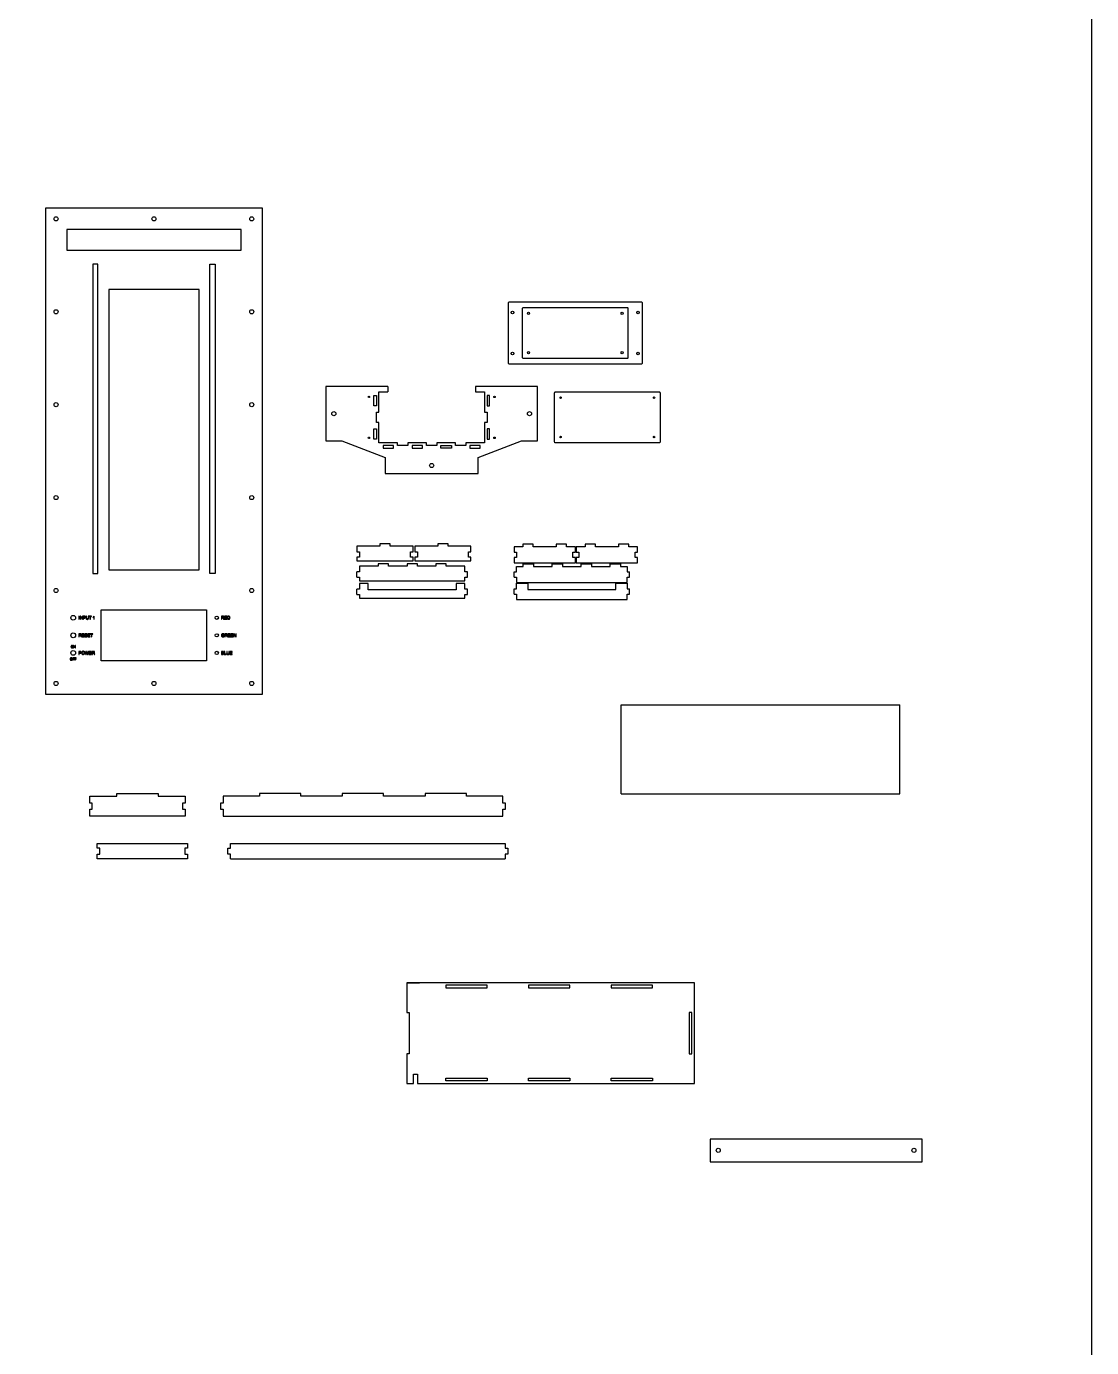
# Model space of a CAD drawing. Header units: inches. Extents: x 547 to 723, y 527 to 790.
# Drawn here: x 671.3 to 722.8, y 590.6 to 654.5 of the extents above; entities that cross this region are included whole.
import ezdxf

# ---------------------------------------------------------------- set-up
doc = ezdxf.new("R2010")
doc.units = ezdxf.units.IN
doc.header["$MEASUREMENT"] = 0

msp = doc.modelspace()

# ---------------------------------------------------------------- linework, layer by layer
at = {"color": 1, "linetype": 'ByBlock'}
for p, q in [((688.781, 637.112), (688.781, 636.862)), ((693.031, 637.112), (693.031, 636.862)), ((688.106, 636.678), (688.106, 636.678)), ((693.706, 636.678), (693.706, 636.678)), ((688.106, 635.071), (688.106, 635.071)), ((693.706, 635.071), (693.706, 635.071)), ((695.318, 629.498), (695.318, 629.498)), ((696.926, 629.498), (696.926, 629.498)), ((696.926, 629.373), (696.926, 629.373)), ((698.329, 629.498), (698.329, 629.498)), ((699.937, 629.498), (699.937, 629.498)), ((699.937, 629.373), (699.937, 629.373)), ((687.292, 627.905), (687.292, 628.155)), ((692.632, 627.905), (692.632, 628.155)), ((694.89, 627.902), (694.89, 628.152)), ((700.48, 627.902), (700.48, 628.152)), ((687.292, 627.068), (687.292, 627.318)), ((692.632, 627.068), (692.632, 627.318)), ((694.89, 627.083), (694.89, 627.333)), ((700.48, 627.083), (700.48, 627.333)), ((681.174, 614.28), (694.464, 614.28)), ((689.696, 608.289), (690.321, 608.289))]:
    msp.add_line(p, q, dxfattribs=at)
at = {"color": 4, "linetype": 'ByBlock'}
for p, q in [((700.063, 617.415), (700.063, 621.73)), ((700.063, 621.73), (713.553, 621.73)), ((713.553, 617.415), (713.553, 621.73)), ((700.063, 617.415), (713.553, 617.415))]:
    msp.add_line(p, q, dxfattribs=at)
at = {"color": 3, "linetype": 'ByBlock'}
msp.add_lwpolyline([(547.314, 790.348), (722.822, 790.348), (722.822, 526.767), (547.314, 526.767)], close=True, dxfattribs=at)
at = {"color": 1, "linetype": 'ByBlock'}
for points in [[(672.222, 645.742), (672.222, 622.242), (682.722, 622.242), (682.722, 645.742)], [(673.259, 643.705), (681.685, 643.705), (681.685, 644.705), (673.259, 644.705)], [(674.764, 643.03), (674.514, 643.03), (674.514, 628.077), (674.764, 628.077)], [(680.179, 643.03), (680.429, 643.03), (680.429, 628.077), (680.179, 628.077)], [(679.654, 641.805), (675.289, 641.805), (675.289, 628.245), (679.654, 628.245)], [(688.231, 636.678), (688.231, 636.178), (688.106, 636.178), (688.106, 636.678)], [(693.581, 636.678), (693.581, 636.178), (693.706, 636.178), (693.706, 636.678)], [(688.231, 635.071), (688.231, 634.571), (688.106, 634.571), (688.106, 635.071)], [(693.581, 635.071), (693.581, 634.571), (693.706, 634.571), (693.706, 635.071)], [(690.007, 628.873), (689.887, 628.873), (689.887, 629.123), (690.007, 629.123), (690.007, 629.391), (688.9, 629.391), (688.9, 629.516), (688.4, 629.516), (688.4, 629.391), (687.292, 629.391), (687.292, 629.123), (687.412, 629.123), (687.412, 628.873), (687.292, 628.873), (687.292, 628.684), (690.007, 628.684)], [(692.807, 628.873), (692.687, 628.873), (692.687, 629.123), (692.807, 629.123), (692.807, 629.391), (691.7, 629.391), (691.7, 629.516), (691.2, 629.516), (691.2, 629.391), (690.092, 629.391), (690.092, 629.123), (690.212, 629.123), (690.212, 628.873), (690.092, 628.873), (690.092, 628.684), (692.807, 628.684)], [(695.818, 629.373), (695.818, 629.498), (695.318, 629.498), (695.318, 629.373), (695.318, 629.373), (694.89, 629.373), (694.89, 629.104), (695.01, 629.104), (695.01, 628.854), (694.89, 628.854), (694.89, 628.586), (697.855, 628.586), (697.855, 628.854), (697.735, 628.854), (697.735, 629.104), (697.855, 629.104), (697.855, 629.373), (697.426, 629.373), (697.426, 629.498), (696.926, 629.498), (696.926, 629.373)], [(698.829, 629.373), (698.829, 629.498), (698.329, 629.498), (698.329, 629.373), (698.329, 629.373), (697.901, 629.373), (697.901, 629.104), (698.021, 629.104), (698.021, 628.854), (697.901, 628.854), (697.901, 628.586), (700.866, 628.586), (700.866, 628.854), (700.746, 628.854), (700.746, 629.104), (700.866, 629.104), (700.866, 629.373), (700.437, 629.373), (700.437, 629.498), (699.937, 629.498), (699.937, 629.373)], [(674.922, 626.324), (680.022, 626.324), (680.022, 623.849), (674.922, 623.849)], [(678.98, 617.316), (678.98, 616.966), (678.855, 616.966), (678.855, 616.687), (678.98, 616.687), (678.98, 616.337), (674.365, 616.337), (674.365, 616.687), (674.49, 616.687), (674.49, 616.966), (674.365, 616.966), (674.365, 617.316), (675.673, 617.316), (675.673, 617.441), (677.673, 617.441), (677.673, 617.316)], [(680.688, 616.687), (680.813, 616.687), (680.813, 616.337), (694.353, 616.337), (694.353, 616.687), (694.478, 616.687), (694.478, 616.966), (694.353, 616.966), (694.353, 617.316), (692.583, 617.316), (692.583, 617.441), (690.583, 617.441), (690.583, 617.316), (688.583, 617.316), (688.583, 617.441), (686.583, 617.441), (686.583, 617.316), (684.583, 617.316), (684.583, 617.441), (682.583, 617.441), (682.583, 617.316), (680.813, 617.316), (680.813, 616.966), (680.688, 616.966)], [(679.09, 615.014), (679.09, 614.787), (678.965, 614.787), (678.965, 614.508), (679.09, 614.508), (679.09, 614.28), (674.725, 614.28), (674.725, 614.508), (674.85, 614.508), (674.85, 614.787), (674.725, 614.787), (674.725, 615.014)], [(693.591, 608.164), (691.591, 608.164), (691.591, 608.039), (693.591, 608.039)], [(697.591, 608.164), (695.591, 608.164), (695.591, 608.039), (697.591, 608.039)], [(701.591, 608.164), (699.591, 608.164), (699.591, 608.039), (701.591, 608.039)], [(703.486, 604.857), (703.486, 606.857), (703.361, 606.857), (703.361, 604.857)], [(693.591, 603.549), (691.591, 603.549), (691.591, 603.674), (693.591, 603.674)], [(697.591, 603.549), (695.591, 603.549), (695.591, 603.674), (697.591, 603.674)], [(701.591, 603.549), (699.591, 603.549), (699.591, 603.674), (701.591, 603.674)], [(704.372, 599.633), (714.622, 599.633), (714.622, 600.732), (704.372, 600.732)]]:
    msp.add_lwpolyline(points, close=True, dxfattribs=at)
for points in [[(694.65, 638.217), (701.05, 638.217, 0.414214), (701.1, 638.267), (701.1, 641.142, 0.414214), (701.05, 641.192), (694.65, 641.192, 0.414214), (694.6, 641.142), (694.6, 638.267, 0.414214)], [(696.901, 636.862), (701.901, 636.862, -0.414214), (701.951, 636.812), (701.951, 634.437, -0.414214), (701.901, 634.387), (696.901, 634.387, -0.414214), (696.851, 634.437), (696.851, 636.812, -0.414214)]]:
    msp.add_lwpolyline(points, format="xyb", close=True, dxfattribs=at)
at = {"color": 3, "linetype": 'ByBlock'}
msp.add_lwpolyline([(695.35, 640.942), (700.35, 640.942, -0.414214), (700.4, 640.892), (700.4, 638.517, -0.414214), (700.35, 638.467), (695.35, 638.467, -0.414214), (695.3, 638.517), (695.3, 640.892, -0.414214)], format="xyb", close=True, dxfattribs=at)
at = {"color": 1, "linetype": 'ByBlock'}
for points in [[(688.781, 637.112), (685.781, 637.112), (685.781, 634.492), (686.568, 634.492), (688.655, 633.692), (688.655, 632.905), (693.157, 632.905), (693.157, 633.692), (695.244, 634.492)], [(695.244, 634.492), (696.031, 634.492), (696.031, 637.112), (693.031, 637.112)], [(693.031, 636.862), (693.456, 636.862), (693.456, 635.875), (693.581, 635.875), (693.581, 635.375), (693.456, 635.375), (693.456, 634.387), (692.556, 634.387), (692.556, 634.262), (692.056, 634.262), (692.056, 634.387), (691.156, 634.387), (691.156, 634.262), (690.656, 634.262), (690.656, 634.387), (689.756, 634.387), (689.756, 634.262), (689.256, 634.262), (689.256, 634.387), (688.356, 634.387), (688.356, 635.375), (688.231, 635.375), (688.231, 635.875), (688.356, 635.875), (688.356, 636.862), (688.781, 636.862)], [(689.056, 634.262), (688.556, 634.262), (688.556, 634.137), (689.056, 634.137), (689.056, 634.262)], [(690.456, 634.262), (689.956, 634.262), (689.956, 634.137), (690.456, 634.137), (690.456, 634.262)], [(691.856, 634.262), (691.856, 634.137), (691.356, 634.137), (691.356, 634.262), (691.856, 634.262)], [(693.256, 634.262), (692.756, 634.262), (692.756, 634.137), (693.256, 634.137), (693.256, 634.262)], [(692.632, 628.155), (692.512, 628.155), (692.512, 628.424), (691.612, 628.424), (691.612, 628.549), (691.112, 628.549), (691.112, 628.424), (690.212, 628.424), (690.212, 628.549), (689.712, 628.549), (689.712, 628.424), (688.812, 628.424), (688.812, 628.549), (688.312, 628.549), (688.312, 628.424), (687.412, 628.424), (687.412, 628.155), (687.292, 628.155)], [(694.89, 628.152), (695.01, 628.152), (695.01, 628.421), (695.335, 628.421), (695.335, 628.546), (695.835, 628.546), (695.835, 628.421), (696.735, 628.421), (696.735, 628.546), (697.235, 628.546), (697.235, 628.421), (698.135, 628.421), (698.135, 628.546), (698.635, 628.546), (698.635, 628.421), (699.535, 628.421), (699.535, 628.546), (700.035, 628.546), (700.035, 628.421), (700.36, 628.421), (700.36, 628.152), (700.48, 628.152)], [(687.292, 627.905), (687.412, 627.905), (687.412, 627.717), (692.512, 627.717), (692.512, 627.905), (692.632, 627.905)], [(692.632, 627.318), (692.512, 627.318), (692.512, 627.586), (692.087, 627.586), (692.087, 627.286), (687.837, 627.286), (687.837, 627.586), (687.412, 627.586), (687.412, 627.318), (687.292, 627.318)], [(694.89, 627.902), (695.01, 627.902), (695.01, 627.634), (700.36, 627.634), (700.36, 627.902), (700.48, 627.902)], [(694.89, 627.333), (695.01, 627.333), (695.01, 627.601), (695.56, 627.601), (695.56, 627.301), (699.81, 627.301), (699.81, 627.601), (700.36, 627.601), (700.36, 627.333), (700.48, 627.333)], [(687.292, 627.068), (687.412, 627.068), (687.412, 626.879), (692.512, 626.879), (692.512, 627.068), (692.632, 627.068)], [(694.89, 627.083), (695.01, 627.083), (695.01, 626.814), (700.36, 626.814), (700.36, 627.083), (700.48, 627.083)], [(681.174, 614.28), (681.174, 614.508), (681.049, 614.508), (681.049, 614.787), (681.174, 614.787), (681.174, 615.014), (694.464, 615.014), (694.464, 614.787), (694.589, 614.787), (694.589, 614.508), (694.464, 614.508), (694.464, 614.28)], [(690.221, 603.424), (703.611, 603.424), (703.611, 608.289), (689.696, 608.289), (689.696, 606.857)], [(689.696, 606.857), (689.821, 606.857), (689.821, 604.857), (689.696, 604.857)], [(689.696, 604.857), (689.696, 603.424), (690.021, 603.424)], [(690.021, 603.424), (690.021, 603.874), (690.221, 603.874), (690.221, 603.424)]]:
    msp.add_lwpolyline(points, dxfattribs=at)
at = {"color": 2, "linetype": 'ByBlock', "flags": 128}
for points in [[(673.864, 626.011), (673.844, 626.011), (673.844, 625.861), (673.864, 625.861)], [(673.998, 626.011), (673.998, 625.893), (673.919, 626.011), (673.899, 626.011), (673.899, 625.861), (673.918, 625.861), (673.918, 625.979), (673.996, 625.861), (674.017, 625.861), (674.017, 626.011)], [(674.164, 625.97), (674.163, 625.979), (674.16, 625.988), (674.16, 625.989), (674.155, 625.997), (674.148, 626.003), (674.147, 626.003), (674.139, 626.008), (674.129, 626.01), (674.127, 626.01), (674.118, 626.011), (674.106, 626.011), (674.05, 626.011), (674.05, 625.861), (674.07, 625.861), (674.07, 625.922), (674.108, 625.922), (674.109, 625.922), (674.121, 625.923), (674.131, 625.924), (674.14, 625.927), (674.147, 625.931), (674.153, 625.936), (674.157, 625.941), (674.161, 625.949), (674.163, 625.958), (674.164, 625.968)], [(674.144, 625.963), (674.141, 625.954), (674.136, 625.947), (674.129, 625.943), (674.12, 625.94), (674.109, 625.94), (674.07, 625.94), (674.07, 625.994), (674.108, 625.994), (674.12, 625.993), (674.127, 625.992), (674.132, 625.99), (674.14, 625.983), (674.143, 625.977), (674.144, 625.967)], [(674.288, 625.925), (674.288, 625.921), (674.287, 625.91), (674.285, 625.9), (674.282, 625.892), (674.279, 625.886), (674.275, 625.884), (674.268, 625.88), (674.259, 625.877), (674.248, 625.876), (674.243, 625.876), (674.234, 625.878), (674.226, 625.881), (674.226, 625.882), (674.218, 625.888), (674.214, 625.896), (674.213, 625.896), (674.212, 625.904), (674.21, 625.913), (674.21, 625.925), (674.21, 626.011), (674.19, 626.011), (674.19, 625.925), (674.19, 625.924), (674.19, 625.913), (674.192, 625.903), (674.193, 625.894), (674.196, 625.887), (674.196, 625.886), (674.201, 625.878), (674.207, 625.871), (674.215, 625.866), (674.221, 625.863), (674.229, 625.861), (674.239, 625.859), (674.249, 625.859), (674.259, 625.859), (674.268, 625.86), (674.277, 625.863), (674.285, 625.867), (674.285, 625.867), (674.293, 625.873), (674.299, 625.88), (674.303, 625.888), (674.305, 625.895), (674.306, 625.904), (674.307, 625.913), (674.308, 625.925), (674.308, 626.011), (674.288, 626.011)], [(674.399, 625.994), (674.449, 625.994), (674.449, 626.011), (674.33, 626.011), (674.33, 625.994), (674.379, 625.994), (674.379, 625.861), (674.399, 625.861)], [(674.577, 626.012), (674.574, 626.007), (674.568, 625.999), (674.561, 625.992), (674.558, 625.989), (674.55, 625.984), (674.542, 625.979), (674.534, 625.974), (674.534, 625.956), (674.536, 625.957), (674.544, 625.961), (674.553, 625.966), (674.555, 625.967), (674.564, 625.973), (674.571, 625.978), (674.571, 625.861), (674.589, 625.861), (674.589, 626.012)], [(680.823, 625.925), (680.815, 625.93), (680.823, 625.931), (680.832, 625.934), (680.84, 625.938), (680.846, 625.944), (680.848, 625.945), (680.853, 625.952), (680.856, 625.961), (680.857, 625.97), (680.857, 625.975), (680.855, 625.985), (680.851, 625.993), (680.848, 625.996), (680.842, 626.003), (680.834, 626.007), (680.832, 626.008), (680.824, 626.01), (680.815, 626.011), (680.803, 626.011), (680.737, 626.011), (680.737, 625.861), (680.757, 625.861), (680.757, 625.928), (680.78, 625.928), (680.782, 625.928), (680.791, 625.927), (680.791, 625.927), (680.8, 625.923), (680.803, 625.921), (680.81, 625.913), (680.813, 625.909), (680.818, 625.902), (680.824, 625.893), (680.844, 625.861), (680.869, 625.861), (680.843, 625.902), (680.839, 625.908), (680.833, 625.916), (680.827, 625.922)], [(680.836, 625.966), (680.832, 625.957), (680.829, 625.953), (680.821, 625.948), (680.819, 625.947), (680.81, 625.946), (680.799, 625.945), (680.757, 625.945), (680.757, 625.995), (680.804, 625.995), (680.813, 625.994), (680.822, 625.992), (680.829, 625.988), (680.83, 625.987), (680.835, 625.98), (680.836, 625.97)], [(680.908, 625.879), (680.908, 625.93), (680.991, 625.93), (680.991, 625.948), (680.908, 625.948), (680.908, 625.994), (680.997, 625.994), (680.997, 626.011), (680.888, 626.011), (680.888, 625.861), (681, 625.861), (681, 625.879)], [(681.151, 625.946), (681.15, 625.955), (681.148, 625.964), (681.146, 625.973), (681.145, 625.976), (681.14, 625.984), (681.135, 625.992), (681.128, 625.998), (681.124, 626.002), (681.115, 626.006), (681.106, 626.009), (681.1, 626.01), (681.091, 626.011), (681.079, 626.011), (681.027, 626.011), (681.027, 625.861), (681.082, 625.861), (681.088, 625.862), (681.097, 625.862), (681.106, 625.864), (681.106, 625.864), (681.116, 625.867), (681.124, 625.872), (681.124, 625.872), (681.131, 625.878), (681.137, 625.885), (681.14, 625.889), (681.144, 625.897), (681.148, 625.907), (681.148, 625.909), (681.15, 625.917), (681.151, 625.927), (681.152, 625.937)], [(681.131, 625.937), (681.131, 625.926), (681.129, 625.917), (681.127, 625.909), (681.126, 625.905), (681.122, 625.897), (681.116, 625.89), (681.112, 625.886), (681.103, 625.882), (681.099, 625.881), (681.09, 625.88), (681.08, 625.879), (681.047, 625.879), (681.047, 625.994), (681.079, 625.994), (681.088, 625.993), (681.098, 625.992), (681.105, 625.991), (681.11, 625.988), (681.117, 625.982), (681.124, 625.974), (681.127, 625.967), (681.129, 625.958), (681.131, 625.949), (681.131, 625.938)], [(673.931, 625.074), (673.921, 625.08), (673.93, 625.081), (673.939, 625.084), (673.947, 625.089), (673.953, 625.093), (673.954, 625.094), (673.96, 625.102), (673.963, 625.111), (673.964, 625.12), (673.964, 625.125), (673.961, 625.135), (673.958, 625.143), (673.955, 625.146), (673.949, 625.153), (673.941, 625.157), (673.939, 625.158), (673.932, 625.16), (673.922, 625.161), (673.91, 625.162), (673.844, 625.162), (673.844, 625.011), (673.864, 625.011), (673.864, 625.078), (673.887, 625.078), (673.889, 625.078), (673.898, 625.077), (673.907, 625.073), (673.91, 625.071), (673.917, 625.063), (673.92, 625.059), (673.925, 625.052), (673.931, 625.042), (673.951, 625.011), (673.976, 625.011), (673.95, 625.052), (673.946, 625.058), (673.94, 625.066), (673.933, 625.072)], [(673.943, 625.116), (673.939, 625.107), (673.936, 625.103), (673.928, 625.098), (673.926, 625.097), (673.917, 625.096), (673.906, 625.095), (673.864, 625.095), (673.864, 625.145), (673.911, 625.145), (673.92, 625.144), (673.929, 625.142), (673.935, 625.138), (673.936, 625.137), (673.941, 625.13), (673.944, 625.12)], [(674.015, 625.029), (674.015, 625.08), (674.098, 625.08), (674.098, 625.098), (674.015, 625.098), (674.015, 625.144), (674.104, 625.144), (674.104, 625.162), (673.996, 625.162), (673.996, 625.011), (674.107, 625.011), (674.107, 625.029)], [(674.247, 625.058), (674.245, 625.067), (674.241, 625.075), (674.238, 625.079), (674.23, 625.085), (674.222, 625.09), (674.218, 625.092), (674.21, 625.094), (674.201, 625.097), (674.188, 625.1), (674.183, 625.101), (674.172, 625.104), (674.163, 625.107), (674.158, 625.111), (674.155, 625.115), (674.153, 625.124), (674.153, 625.124), (674.155, 625.133), (674.161, 625.14), (674.167, 625.143), (674.176, 625.146), (674.187, 625.146), (674.197, 625.146), (674.206, 625.143), (674.213, 625.139), (674.217, 625.136), (674.221, 625.128), (674.223, 625.118), (674.243, 625.119), (674.242, 625.125), (674.24, 625.135), (674.235, 625.143), (674.232, 625.148), (674.225, 625.154), (674.216, 625.159), (674.214, 625.16), (674.206, 625.162), (674.196, 625.163), (674.186, 625.164), (674.177, 625.163), (674.168, 625.162), (674.159, 625.159), (674.154, 625.156), (674.146, 625.151), (674.14, 625.144), (674.138, 625.141), (674.135, 625.132), (674.134, 625.123), (674.134, 625.122), (674.135, 625.112), (674.139, 625.104), (674.14, 625.102), (674.147, 625.096), (674.155, 625.09), (674.156, 625.09), (674.163, 625.086), (674.172, 625.084), (674.184, 625.08), (674.195, 625.078), (674.205, 625.075), (674.21, 625.073), (674.217, 625.07), (674.224, 625.065), (674.226, 625.061), (674.228, 625.052), (674.228, 625.048), (674.224, 625.039), (674.22, 625.035), (674.211, 625.03), (674.209, 625.029), (674.201, 625.027), (674.191, 625.027), (674.186, 625.027), (674.176, 625.028), (674.168, 625.031), (674.167, 625.031), (674.159, 625.036), (674.153, 625.043), (674.149, 625.051), (674.147, 625.061), (674.128, 625.06), (674.128, 625.059), (674.129, 625.049), (674.132, 625.041), (674.136, 625.033), (674.136, 625.032), (674.142, 625.025), (674.149, 625.019), (674.158, 625.015), (674.163, 625.013), (674.171, 625.01), (674.181, 625.009), (674.192, 625.009), (674.193, 625.009), (674.203, 625.009), (674.212, 625.012), (674.221, 625.015), (674.227, 625.018), (674.235, 625.024), (674.24, 625.031), (674.243, 625.035), (674.246, 625.045), (674.247, 625.054)], [(674.294, 625.029), (674.294, 625.08), (674.377, 625.08), (674.377, 625.098), (674.294, 625.098), (674.294, 625.144), (674.383, 625.144), (674.383, 625.162), (674.275, 625.162), (674.275, 625.011), (674.386, 625.011), (674.386, 625.029)], [(674.472, 625.144), (674.522, 625.144), (674.522, 625.162), (674.403, 625.162), (674.403, 625.144), (674.452, 625.144), (674.452, 625.011), (674.472, 625.011)], [(680.757, 625.088), (680.757, 625.091), (680.758, 625.1), (680.76, 625.109), (680.763, 625.118), (680.767, 625.125), (680.772, 625.133), (680.773, 625.133), (680.78, 625.139), (680.788, 625.144), (680.793, 625.145), (680.802, 625.148), (680.812, 625.148), (680.814, 625.148), (680.824, 625.147), (680.833, 625.144), (680.84, 625.14), (680.847, 625.134), (680.847, 625.133), (680.852, 625.126), (680.855, 625.115), (680.873, 625.12), (680.871, 625.129), (680.867, 625.138), (680.862, 625.145), (680.858, 625.15), (680.85, 625.155), (680.842, 625.16), (680.84, 625.161), (680.831, 625.163), (680.822, 625.164), (680.812, 625.165), (680.808, 625.165), (680.799, 625.164), (680.789, 625.162), (680.78, 625.159), (680.772, 625.156), (680.771, 625.155), (680.763, 625.15), (680.757, 625.143), (680.751, 625.136), (680.746, 625.128), (680.744, 625.123), (680.741, 625.115), (680.738, 625.106), (680.737, 625.097), (680.737, 625.086), (680.737, 625.083), (680.738, 625.073), (680.74, 625.064), (680.742, 625.055), (680.746, 625.047), (680.747, 625.045), (680.752, 625.037), (680.758, 625.03), (680.765, 625.024), (680.773, 625.019), (680.777, 625.018), (680.785, 625.014), (680.794, 625.012), (680.803, 625.01), (680.814, 625.01), (680.817, 625.01), (680.827, 625.011), (680.836, 625.013), (680.845, 625.015), (680.851, 625.018), (680.859, 625.022), (680.867, 625.027), (680.875, 625.033), (680.875, 625.089), (680.812, 625.089), (680.812, 625.071), (680.856, 625.071), (680.856, 625.043), (680.854, 625.042), (680.847, 625.037), (680.837, 625.033), (680.831, 625.03), (680.822, 625.028), (680.813, 625.028), (680.811, 625.028), (680.802, 625.028), (680.793, 625.03), (680.784, 625.034), (680.784, 625.034), (680.776, 625.04), (680.77, 625.046), (680.764, 625.054), (680.762, 625.059), (680.759, 625.068), (680.758, 625.077)], [(681.025, 625.127), (681.023, 625.136), (681.019, 625.144), (681.017, 625.147), (681.01, 625.154), (681.002, 625.158), (681, 625.159), (680.993, 625.161), (680.983, 625.162), (680.971, 625.163), (680.905, 625.163), (680.905, 625.012), (680.925, 625.012), (680.925, 625.079), (680.948, 625.079), (680.95, 625.079), (680.959, 625.078), (680.96, 625.078), (680.968, 625.074), (680.971, 625.072), (680.978, 625.064), (680.981, 625.061), (680.986, 625.053), (680.992, 625.043), (681.012, 625.012), (681.037, 625.012), (681.011, 625.053), (681.007, 625.059), (681.001, 625.066), (680.994, 625.073), (680.992, 625.076), (680.983, 625.08), (680.991, 625.082), (681, 625.085), (681.008, 625.089), (681.015, 625.094), (681.016, 625.095), (681.021, 625.104), (681.024, 625.112), (681.025, 625.121)], [(681.004, 625.116), (681, 625.108), (680.997, 625.104), (680.989, 625.099), (680.987, 625.098), (680.978, 625.097), (680.968, 625.096), (680.925, 625.096), (680.925, 625.146), (680.973, 625.146), (680.981, 625.145), (680.99, 625.143), (680.997, 625.139), (680.998, 625.138), (681.003, 625.13), (681.005, 625.121)], [(681.076, 625.03), (681.076, 625.081), (681.159, 625.081), (681.159, 625.099), (681.076, 625.099), (681.076, 625.145), (681.165, 625.145), (681.165, 625.163), (681.056, 625.163), (681.056, 625.012), (681.168, 625.012), (681.168, 625.03)], [(681.216, 625.03), (681.216, 625.081), (681.299, 625.081), (681.299, 625.099), (681.216, 625.099), (681.216, 625.145), (681.305, 625.145), (681.305, 625.163), (681.196, 625.163), (681.196, 625.012), (681.308, 625.012), (681.308, 625.03)], [(681.435, 625.163), (681.435, 625.044), (681.356, 625.163), (681.335, 625.163), (681.335, 625.012), (681.354, 625.012), (681.354, 625.13), (681.433, 625.012), (681.453, 625.012), (681.453, 625.163)], [(673.569, 624.537), (673.568, 624.545), (673.567, 624.551), (673.565, 624.558), (673.562, 624.565), (673.562, 624.565), (673.558, 624.571), (673.554, 624.577), (673.549, 624.581), (673.543, 624.585), (673.542, 624.586), (673.536, 624.589), (673.529, 624.591), (673.522, 624.592), (673.515, 624.593), (673.514, 624.593), (673.506, 624.592), (673.499, 624.591), (673.493, 624.589), (673.487, 624.585), (673.481, 624.582), (673.476, 624.577), (673.473, 624.573), (673.469, 624.567), (673.466, 624.562), (673.464, 624.555), (673.462, 624.549), (673.462, 624.541), (673.461, 624.533), (673.461, 624.532), (673.462, 624.525), (673.463, 624.518), (673.465, 624.511), (673.468, 624.505), (673.468, 624.505), (673.471, 624.498), (673.476, 624.493), (673.481, 624.488), (673.487, 624.484), (673.488, 624.483), (673.494, 624.48), (673.5, 624.478), (673.508, 624.476), (673.515, 624.476), (673.522, 624.476), (673.529, 624.478), (673.536, 624.48), (673.542, 624.483), (673.543, 624.483), (673.548, 624.487), (673.554, 624.492), (673.558, 624.497), (673.562, 624.503), (673.563, 624.506), (673.566, 624.513), (673.567, 624.519), (673.568, 624.527), (673.569, 624.534)], [(673.554, 624.533), (673.553, 624.525), (673.551, 624.518), (673.549, 624.511), (673.546, 624.506), (673.543, 624.501), (673.54, 624.498), (673.535, 624.494), (673.529, 624.491), (673.522, 624.49), (673.515, 624.489), (673.512, 624.489), (673.505, 624.49), (673.499, 624.493), (673.493, 624.496), (673.487, 624.5), (673.484, 624.506), (673.481, 624.511), (673.478, 624.518), (673.477, 624.525), (673.476, 624.533), (673.476, 624.538), (673.478, 624.546), (673.479, 624.553), (673.481, 624.559), (673.484, 624.565), (673.488, 624.569), (673.49, 624.57), (673.495, 624.575), (673.501, 624.578), (673.508, 624.579), (673.515, 624.58), (673.522, 624.579), (673.529, 624.577), (673.535, 624.574), (673.541, 624.57), (673.545, 624.565), (673.549, 624.558), (673.55, 624.555), (673.552, 624.549), (673.553, 624.542), (673.554, 624.534)], [(673.662, 624.591), (673.662, 624.502), (673.603, 624.591), (673.588, 624.591), (673.588, 624.478), (673.602, 624.478), (673.602, 624.567), (673.661, 624.478), (673.676, 624.478), (673.676, 624.591)], [(673.956, 624.253), (673.958, 624.268), (673.958, 624.274), (673.954, 624.289), (673.952, 624.292), (673.941, 624.303), (673.938, 624.306), (673.923, 624.31), (673.917, 624.312), (673.901, 624.312), (673.844, 624.312), (673.844, 624.162), (673.864, 624.162), (673.864, 624.223), (673.904, 624.223), (673.922, 624.225), (673.936, 624.229), (673.946, 624.236), (673.949, 624.24)], [(673.937, 624.26), (673.929, 624.248), (673.92, 624.243), (673.902, 624.241), (673.864, 624.241), (673.864, 624.294), (673.906, 624.294), (673.921, 624.293), (673.933, 624.284), (673.934, 624.283), (673.938, 624.268)], [(674.12, 624.248), (674.118, 624.263), (674.112, 624.277), (674.108, 624.284), (674.099, 624.295), (674.087, 624.304), (674.079, 624.308), (674.065, 624.313), (674.049, 624.315), (674.036, 624.314), (674.022, 624.31), (674.009, 624.303), (673.998, 624.294), (673.996, 624.292), (673.988, 624.28), (673.982, 624.267), (673.979, 624.252), (673.977, 624.235), (673.978, 624.227), (673.981, 624.212), (673.986, 624.198), (673.99, 624.191), (673.999, 624.179), (674.011, 624.17), (674.019, 624.165), (674.034, 624.161), (674.049, 624.159), (674.057, 624.159), (674.072, 624.163), (674.085, 624.169), (674.092, 624.172), (674.103, 624.183), (674.112, 624.196), (674.116, 624.206), (674.12, 624.22), (674.121, 624.237)], [(674.101, 624.234), (674.099, 624.217), (674.094, 624.204), (674.086, 624.192), (674.078, 624.184), (674.065, 624.178), (674.049, 624.176), (674.038, 624.177), (674.024, 624.182), (674.012, 624.192), (674.004, 624.204), (673.999, 624.218), (673.998, 624.235), (673.998, 624.243), (674, 624.26), (674.006, 624.273), (674.013, 624.283), (674.021, 624.289), (674.034, 624.295), (674.049, 624.297), (674.063, 624.296), (674.076, 624.29), (674.086, 624.282), (674.094, 624.269), (674.095, 624.267), (674.099, 624.253), (674.101, 624.237)], [(674.282, 624.216), (674.282, 624.213), (674.278, 624.197), (674.275, 624.183), (674.274, 624.19), (674.271, 624.205), (674.268, 624.22), (674.263, 624.236), (674.242, 624.312), (674.218, 624.312), (674.189, 624.211), (674.187, 624.203), (674.182, 624.183), (674.18, 624.198), (674.176, 624.213), (674.153, 624.312), (674.133, 624.312), (674.173, 624.162), (674.193, 624.162), (674.225, 624.276), (674.226, 624.278), (674.229, 624.294), (674.229, 624.292), (674.234, 624.276), (674.265, 624.162), (674.284, 624.162), (674.326, 624.312), (674.306, 624.312)], [(674.365, 624.18), (674.365, 624.231), (674.447, 624.231), (674.447, 624.248), (674.365, 624.248), (674.365, 624.294), (674.453, 624.294), (674.453, 624.312), (674.344, 624.312), (674.344, 624.162), (674.457, 624.162), (674.457, 624.18)], [(674.603, 624.279), (674.598, 624.294), (674.594, 624.3), (674.582, 624.308), (674.569, 624.311), (674.551, 624.312), (674.485, 624.312), (674.485, 624.162), (674.504, 624.162), (674.504, 624.229), (674.527, 624.229), (674.539, 624.228), (674.547, 624.224), (674.558, 624.214), (674.562, 624.207), (674.572, 624.193), (674.591, 624.162), (674.616, 624.162), (674.59, 624.202), (674.584, 624.212), (674.574, 624.223), (674.562, 624.23), (674.568, 624.231), (674.583, 624.236), (674.594, 624.244), (674.602, 624.256), (674.605, 624.271)], [(674.584, 624.271), (674.58, 624.258), (674.568, 624.249), (674.563, 624.247), (674.547, 624.246), (674.504, 624.246), (674.504, 624.295), (674.552, 624.295), (674.564, 624.294), (674.576, 624.289), (674.579, 624.285)], [(680.831, 624.238), (680.822, 624.242), (680.824, 624.243), (680.832, 624.248), (680.838, 624.255), (680.842, 624.264), (680.843, 624.273), (680.843, 624.276), (680.841, 624.285), (680.837, 624.293), (680.835, 624.296), (680.829, 624.303), (680.821, 624.307), (680.813, 624.31), (680.804, 624.311), (680.793, 624.312), (680.737, 624.312), (680.737, 624.162), (680.794, 624.162), (680.8, 624.162), (680.81, 624.163), (680.818, 624.164), (680.827, 624.167), (680.835, 624.172), (680.84, 624.177), (680.846, 624.186), (680.846, 624.187), (680.849, 624.196), (680.85, 624.205), (680.85, 624.211), (680.847, 624.22), (680.843, 624.228), (680.839, 624.233)], [(680.823, 624.271), (680.823, 624.266), (680.82, 624.258), (680.816, 624.255), (680.808, 624.25), (680.8, 624.249), (680.789, 624.249), (680.757, 624.249), (680.757, 624.294), (680.787, 624.294), (680.792, 624.294), (680.802, 624.293), (680.809, 624.292), (680.813, 624.29), (680.82, 624.284), (680.822, 624.28)], [(680.829, 624.201), (680.827, 624.193), (680.826, 624.191), (680.819, 624.184), (680.817, 624.183), (680.808, 624.18), (680.805, 624.18), (680.794, 624.18), (680.757, 624.18), (680.757, 624.231), (680.791, 624.231), (680.795, 624.231), (680.806, 624.23), (680.813, 624.229), (680.819, 624.226), (680.825, 624.22), (680.828, 624.215), (680.83, 624.205)], [(680.896, 624.18), (680.896, 624.312), (680.877, 624.312), (680.877, 624.162), (680.97, 624.162), (680.97, 624.18)], [(681.092, 624.225), (681.092, 624.222), (681.092, 624.21), (681.09, 624.2), (681.087, 624.193), (681.083, 624.187), (681.08, 624.184), (681.072, 624.18), (681.063, 624.178), (681.052, 624.177), (681.048, 624.177), (681.039, 624.179), (681.03, 624.182), (681.03, 624.183), (681.022, 624.189), (681.018, 624.196), (681.018, 624.197), (681.016, 624.204), (681.014, 624.213), (681.014, 624.225), (681.014, 624.312), (680.994, 624.312), (680.994, 624.225), (680.994, 624.225), (680.995, 624.213), (680.996, 624.204), (680.998, 624.195), (681, 624.188), (681, 624.187), (681.005, 624.178), (681.011, 624.172), (681.019, 624.166), (681.025, 624.164), (681.034, 624.161), (681.043, 624.16), (681.054, 624.159), (681.063, 624.16), (681.072, 624.161), (681.081, 624.164), (681.089, 624.167), (681.089, 624.168), (681.097, 624.174), (681.103, 624.181), (681.107, 624.189), (681.109, 624.195), (681.111, 624.204), (681.112, 624.214), (681.112, 624.225), (681.112, 624.312), (681.092, 624.312)], [(681.166, 624.18), (681.166, 624.231), (681.249, 624.231), (681.249, 624.248), (681.166, 624.248), (681.166, 624.294), (681.254, 624.294), (681.254, 624.312), (681.146, 624.312), (681.146, 624.162), (681.258, 624.162), (681.258, 624.18)], [(673.527, 623.942), (673.526, 623.95), (673.525, 623.956), (673.523, 623.963), (673.52, 623.97), (673.52, 623.97), (673.516, 623.976), (673.512, 623.982), (673.507, 623.986), (673.501, 623.99), (673.5, 623.991), (673.494, 623.994), (673.487, 623.996), (673.48, 623.997), (673.473, 623.998), (673.471, 623.998), (673.464, 623.997), (673.457, 623.996), (673.451, 623.994), (673.445, 623.991), (673.439, 623.987), (673.434, 623.982), (673.431, 623.978), (673.427, 623.973), (673.424, 623.967), (673.422, 623.96), (673.42, 623.954), (673.419, 623.946), (673.419, 623.938), (673.419, 623.937), (673.419, 623.93), (673.421, 623.923), (673.423, 623.916), (673.426, 623.91), (673.426, 623.909), (673.429, 623.903), (673.434, 623.898), (673.439, 623.893), (673.445, 623.889), (673.446, 623.888), (673.452, 623.885), (673.458, 623.883), (673.466, 623.881), (673.473, 623.881), (673.48, 623.881), (673.487, 623.883), (673.494, 623.885), (673.5, 623.888), (673.5, 623.888), (673.506, 623.892), (673.511, 623.897), (673.516, 623.902), (673.52, 623.908), (673.521, 623.911), (673.523, 623.918), (673.525, 623.924), (673.526, 623.932), (673.527, 623.939)], [(673.511, 623.938), (673.511, 623.93), (673.509, 623.923), (673.507, 623.916), (673.504, 623.911), (673.5, 623.906), (673.498, 623.903), (673.493, 623.899), (673.487, 623.896), (673.48, 623.895), (673.473, 623.894), (673.47, 623.894), (673.463, 623.895), (673.457, 623.897), (673.451, 623.901), (673.445, 623.905), (673.442, 623.911), (673.438, 623.916), (673.436, 623.923), (673.435, 623.93), (673.434, 623.938), (673.434, 623.943), (673.435, 623.951), (673.437, 623.958), (673.439, 623.964), (673.442, 623.97), (673.446, 623.974), (673.447, 623.975), (673.453, 623.98), (673.459, 623.983), (673.466, 623.984), (673.473, 623.985), (673.48, 623.984), (673.487, 623.982), (673.493, 623.979), (673.499, 623.975), (673.503, 623.97), (673.507, 623.963), (673.508, 623.96), (673.51, 623.954), (673.511, 623.947), (673.511, 623.939)], [(673.562, 623.934), (673.614, 623.934), (673.614, 623.948), (673.562, 623.948), (673.562, 623.982), (673.623, 623.982), (673.623, 623.996), (673.547, 623.996), (673.547, 623.883), (673.562, 623.883)], [(673.658, 623.934), (673.71, 623.934), (673.71, 623.948), (673.658, 623.948), (673.658, 623.982), (673.719, 623.982), (673.719, 623.996), (673.643, 623.996), (673.643, 623.883), (673.658, 623.883)]]:
    msp.add_lwpolyline(points, close=True, dxfattribs=at)
at = {"color": 1, "linetype": 'ByBlock'}
for centre, radius in [((672.74, 645.223), 0.1), ((677.472, 645.223), 0.1), ((682.203, 645.223), 0.1), ((672.74, 640.73), 0.1), ((682.203, 640.73), 0.1), ((694.813, 640.695), 0.06), ((700.888, 640.695), 0.06), ((695.588, 640.655), 0.05), ((700.113, 640.655), 0.05), ((694.813, 638.714), 0.06), ((695.588, 638.755), 0.05), ((700.113, 638.755), 0.05), ((700.888, 638.714), 0.06), ((672.74, 636.237), 0.1), ((682.203, 636.237), 0.1), ((687.868, 636.615), 0.037), ((693.943, 636.615), 0.037), ((697.139, 636.575), 0.037), ((701.664, 636.575), 0.037), ((686.174, 635.802), 0.1), ((695.637, 635.802), 0.1), ((687.868, 634.634), 0.037), ((693.943, 634.634), 0.037), ((697.139, 634.675), 0.037), ((701.664, 634.675), 0.037), ((690.906, 633.298), 0.1), ((672.74, 631.746), 0.1), ((682.203, 631.746), 0.1), ((672.74, 627.253), 0.1), ((682.203, 627.253), 0.1), ((673.569, 625.936), 0.116), ((680.507, 625.936), 0.08), ((673.569, 625.086), 0.116), ((680.507, 625.086), 0.08), ((673.569, 624.237), 0.116), ((680.507, 624.237), 0.08), ((672.74, 622.76), 0.1), ((677.472, 622.76), 0.1), ((682.203, 622.76), 0.1), ((704.766, 600.183), 0.1), ((714.229, 600.183), 0.1)]:
    msp.add_circle(centre, radius, dxfattribs=at)

doc.saveas('drawing.dxf')
